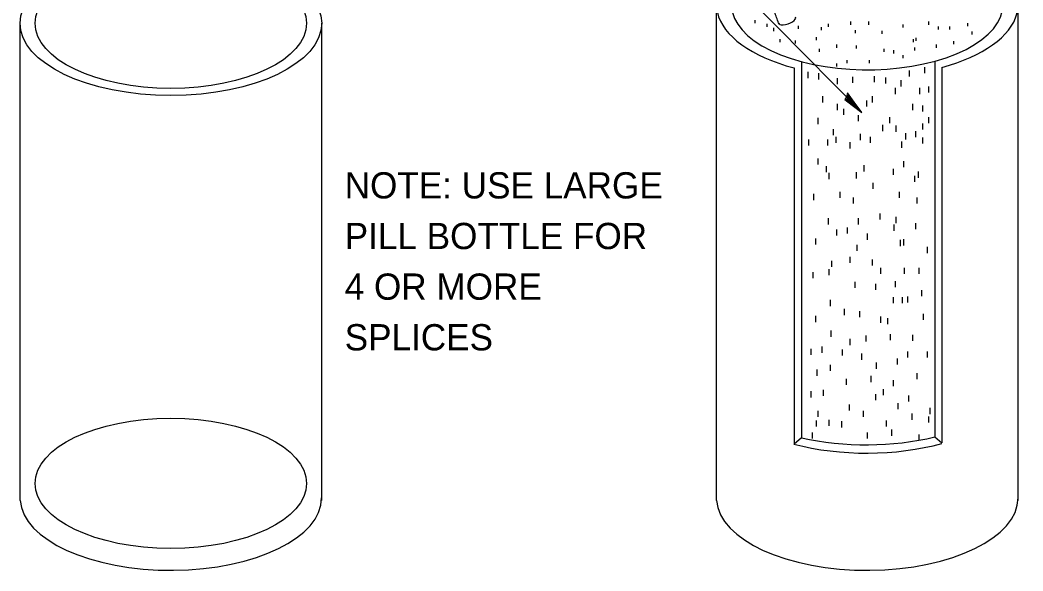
# Model space of a CAD drawing. Extents: x 1709823 to 1716999, y 1398858 to 1402388.
# Drawn here: x 1715486.9 to 1715567.1, y 1401673.3 to 1401717.3 of the extents above; entities that cross this region are included whole.
import ezdxf

# ---------------------------------------------------------------- set-up
doc = ezdxf.new("R2010")
doc.units = 0
for name, color, linetype in [('Design_EX_Roadway Notes', 7, 'Continuous'), ('Removal_Items', 7, 'Continuous'), ('Signals_EX_Above Ground', 7, 'Continuous')]:
    doc.layers.add(name, color=color, linetype=linetype)

msp = doc.modelspace()

# ---------------------------------------------------------------- linework, layer by layer
at = {"layer": 'Design_EX_Roadway Notes'}
msp.add_line((1715532.48, 1401732.067), (1715554.212, 1401709.952), dxfattribs=at)
msp.add_lwpolyline([(1715553.005, 1401711.218), (1715552.859, 1401710.993), (1715553.458, 1401710.545), (1715554.212, 1401709.952), (1715553.6, 1401710.774), (1715553.087, 1401711.518), (1715553.005, 1401711.218), (1715552.936, 1401711.041), (1715553.765, 1401710.41), (1715553.116, 1401711.352), (1715553.074, 1401711.079), (1715553.428, 1401710.761), (1715553.158, 1401711.134)], dxfattribs=at)
at = {"layer": 'Removal_Items'}
for p, q in [((1715545.67, 1401717.329), (1715545.67, 1401717.085)), ((1715546.618, 1401717.052), (1715546.618, 1401716.807)), ((1715551.523, 1401717.052), (1715551.523, 1401716.807)), ((1715553.305, 1401717.217), (1715553.305, 1401716.972)), ((1715554.755, 1401717.217), (1715554.755, 1401716.972)), ((1715559.548, 1401717.217), (1715559.548, 1401716.972)), ((1715562.672, 1401717.107), (1715562.672, 1401716.86)), ((1715547.173, 1401716.717), (1715547.173, 1401716.47)), ((1715549.123, 1401716.882), (1715549.123, 1401716.639)), ((1715550.965, 1401716.77), (1715550.965, 1401716.527)), ((1715553.695, 1401716.549), (1715553.695, 1401716.305)), ((1715555.813, 1401716.492), (1715555.813, 1401716.249)), ((1715557.485, 1401716.995), (1715557.485, 1401716.752)), ((1715560.328, 1401716.827), (1715560.328, 1401716.582)), ((1715561.22, 1401716.827), (1715561.22, 1401716.582)), ((1715563.005, 1401716.437), (1715563.005, 1401716.192)), ((1715547.675, 1401715.825), (1715547.675, 1401715.577)), ((1715548.902, 1401715.712), (1715548.902, 1401715.469)), ((1715550.575, 1401715.99), (1715550.575, 1401715.747)), ((1715558.325, 1401715.825), (1715558.325, 1401715.577)), ((1715558.547, 1401715.934), (1715558.547, 1401715.69)), ((1715561.558, 1401715.657), (1715561.558, 1401715.412)), ((1715550.8, 1401715.042), (1715550.8, 1401714.797)), ((1715552.19, 1401715.379), (1715552.19, 1401715.132)), ((1715553.755, 1401715.322), (1715553.755, 1401715.079)), ((1715555.982, 1401715.042), (1715555.982, 1401714.797)), ((1715556.762, 1401714.932), (1715556.762, 1401714.685)), ((1715558.435, 1401715.154), (1715558.435, 1401714.91)), ((1715560.163, 1401715.379), (1715560.163, 1401715.132)), ((1715552.19, 1401713.875), (1715552.19, 1401713.627)), ((1715553.027, 1401714.152), (1715553.027, 1401713.905)), ((1715554.812, 1401714.152), (1715554.812, 1401713.905)), ((1715557.485, 1401714.542), (1715557.485, 1401714.295)), ((1715549.915, 1401713.2), (1715549.915, 1401712.712)), ((1715550.75, 1401713.092), (1715550.75, 1401712.6)), ((1715557.995, 1401713.312), (1715557.995, 1401712.825)), ((1715559.222, 1401713.59), (1715559.222, 1401713.102)), ((1715552.255, 1401712.702), (1715552.255, 1401712.21)), ((1715553.48, 1401712.81), (1715553.48, 1401712.319)), ((1715555.21, 1401712.867), (1715555.21, 1401712.379)), ((1715556.102, 1401712.757), (1715556.102, 1401712.267)), ((1715557.328, 1401712.532), (1715557.328, 1401712.042)), ((1715556.882, 1401711.917), (1715556.882, 1401711.43)), ((1715558.832, 1401711.917), (1715558.832, 1401711.43)), ((1715559.56, 1401712.03), (1715559.56, 1401711.542)), ((1715551.085, 1401711.25), (1715551.085, 1401710.759)), ((1715552.255, 1401710.635), (1715552.255, 1401710.147)), ((1715554.598, 1401710.917), (1715554.598, 1401710.425)), ((1715555.04, 1401711.25), (1715555.04, 1401710.759)), ((1715558.277, 1401710.635), (1715558.277, 1401710.147)), ((1715552.757, 1401710.249), (1715552.757, 1401709.757)), ((1715559.057, 1401710.527), (1715559.057, 1401710.035)), ((1715550.695, 1401709.522), (1715550.695, 1401709.034)), ((1715553.927, 1401709.747), (1715553.927, 1401709.255)), ((1715556.435, 1401709.582), (1715556.435, 1401709.09)), ((1715559.057, 1401709.075), (1715559.057, 1401708.587)), ((1715559.56, 1401709.582), (1715559.56, 1401709.09)), ((1715551.92, 1401708.632), (1715551.92, 1401708.142)), ((1715554.095, 1401708.242), (1715554.095, 1401707.752)), ((1715555.88, 1401708.967), (1715555.88, 1401708.475)), ((1715556.938, 1401708.91), (1715556.938, 1401708.419)), ((1715557.718, 1401708.295), (1715557.718, 1401707.804)), ((1715558.498, 1401708.464), (1715558.498, 1401707.977)), ((1715549.967, 1401707.792), (1715549.967, 1401707.305)), ((1715551.475, 1401707.792), (1715551.475, 1401707.305)), ((1715552.145, 1401708.017), (1715552.145, 1401707.527)), ((1715553.26, 1401707.572), (1715553.26, 1401707.08)), ((1715554.875, 1401708.017), (1715554.875, 1401707.527)), ((1715557.38, 1401707.627), (1715557.38, 1401707.137)), ((1715559.057, 1401707.962), (1715559.057, 1401707.47)), ((1715550.695, 1401706.289), (1715550.695, 1401705.797)), ((1715557.55, 1401706.067), (1715557.55, 1401705.577)), ((1715551.362, 1401705.674), (1715551.362, 1401705.187)), ((1715551.587, 1401705.119), (1715551.587, 1401704.627)), ((1715553.762, 1401705.175), (1715553.762, 1401704.684)), ((1715554.373, 1401705.734), (1715554.373, 1401705.242)), ((1715556.713, 1401705.452), (1715556.713, 1401704.962)), ((1715558.723, 1401705.227), (1715558.723, 1401704.74)), ((1715555.097, 1401704.339), (1715555.097, 1401703.847)), ((1715558.442, 1401704.894), (1715558.442, 1401704.407)), ((1715550.36, 1401703.447), (1715550.36, 1401702.955)), ((1715552.475, 1401703.612), (1715552.475, 1401703.124)), ((1715557.215, 1401703.612), (1715557.215, 1401703.124)), ((1715553.537, 1401703.169), (1715553.537, 1401702.677)), ((1715558.61, 1401703.169), (1715558.61, 1401702.677)), ((1715555.655, 1401701.887), (1715555.655, 1401701.395)), ((1715551.53, 1401701.497), (1715551.53, 1401701.005)), ((1715553.927, 1401701.497), (1715553.927, 1401701.005)), ((1715556.938, 1401701.609), (1715556.938, 1401701.117)), ((1715558.498, 1401701.102), (1715558.498, 1401700.615)), ((1715552.198, 1401700.604), (1715552.198, 1401700.112)), ((1715553.038, 1401700.769), (1715553.038, 1401700.282)), ((1715554.65, 1401700.27), (1715554.65, 1401699.779)), ((1715556.77, 1401700.994), (1715556.77, 1401700.502)), ((1715550.525, 1401699.88), (1715550.525, 1401699.389)), ((1715557.272, 1401699.767), (1715557.272, 1401699.277)), ((1715557.55, 1401699.82), (1715557.55, 1401699.332)), ((1715553.815, 1401699.377), (1715553.815, 1401698.887)), ((1715559.447, 1401699.209), (1715559.447, 1401698.722)), ((1715551.808, 1401698.095), (1715551.808, 1401697.604)), ((1715553.26, 1401698.429), (1715553.26, 1401697.937)), ((1715555.04, 1401698.207), (1715555.04, 1401697.717)), ((1715550.305, 1401697.202), (1715550.305, 1401696.715)), ((1715551.587, 1401697.424), (1715551.587, 1401696.937)), ((1715555.712, 1401697.537), (1715555.712, 1401697.049)), ((1715557.605, 1401697.537), (1715557.605, 1401697.049)), ((1715558.775, 1401697.537), (1715558.775, 1401697.049)), ((1715553.65, 1401696.422), (1715553.65, 1401695.935)), ((1715555.322, 1401696.254), (1715555.322, 1401695.767)), ((1715556.882, 1401696.479), (1715556.882, 1401695.987)), ((1715559, 1401695.755), (1715559, 1401695.264)), ((1715551.695, 1401694.972), (1715551.695, 1401694.484)), ((1715556.713, 1401695.197), (1715556.713, 1401694.705)), ((1715557.44, 1401695.197), (1715557.44, 1401694.705)), ((1715557.883, 1401695.252), (1715557.883, 1401694.762)), ((1715552.81, 1401694.247), (1715552.81, 1401693.757)), ((1715554.04, 1401694.082), (1715554.04, 1401693.592)), ((1715559.11, 1401693.857), (1715559.11, 1401693.37)), ((1715550.525, 1401693.689), (1715550.525, 1401693.202)), ((1715555.712, 1401693.637), (1715555.712, 1401693.145)), ((1715556.267, 1401693.524), (1715556.267, 1401693.037)), ((1715551.755, 1401692.519), (1715551.755, 1401692.032)), ((1715556.492, 1401692.242), (1715556.492, 1401691.754)), ((1715553.26, 1401691.852), (1715553.26, 1401691.36)), ((1715554.538, 1401692.129), (1715554.538, 1401691.642)), ((1715558.277, 1401692.185), (1715558.277, 1401691.694)), ((1715550.135, 1401691.072), (1715550.135, 1401690.58)), ((1715551.028, 1401691.237), (1715551.028, 1401690.749)), ((1715552.645, 1401691.015), (1715552.645, 1401690.524)), ((1715554.205, 1401690.682), (1715554.205, 1401690.19)), ((1715557.883, 1401690.847), (1715557.883, 1401690.359)), ((1715559.447, 1401690.847), (1715559.447, 1401690.359)), ((1715551.695, 1401689.789), (1715551.695, 1401689.297)), ((1715555.375, 1401689.957), (1715555.375, 1401689.467)), ((1715557.047, 1401690.292), (1715557.047, 1401689.8)), ((1715550.638, 1401689.399), (1715550.638, 1401688.907)), ((1715558.61, 1401689.117), (1715558.61, 1401688.63)), ((1715552.978, 1401688.675), (1715552.978, 1401688.184)), ((1715554.932, 1401688.897), (1715554.932, 1401688.405)), ((1715556.713, 1401688.562), (1715556.713, 1401688.072)), ((1715550.135, 1401687.67), (1715550.135, 1401687.182)), ((1715551.14, 1401687.782), (1715551.14, 1401687.292)), ((1715555.322, 1401687.445), (1715555.322, 1401686.957)), ((1715555.933, 1401687.839), (1715555.933, 1401687.347)), ((1715553.203, 1401686.612), (1715553.203, 1401686.122)), ((1715557.103, 1401686.722), (1715557.103, 1401686.234)), ((1715557.94, 1401687.337), (1715557.94, 1401686.845)), ((1715550.695, 1401686.11), (1715550.695, 1401685.622)), ((1715554.317, 1401686.11), (1715554.317, 1401685.622)), ((1715558.22, 1401685.885), (1715558.22, 1401685.397)), ((1715559.668, 1401686.332), (1715559.668, 1401685.84)), ((1715550.582, 1401685.33), (1715550.582, 1401684.839)), ((1715551.587, 1401685.382), (1715551.587, 1401684.895)), ((1715552.588, 1401685.274), (1715552.588, 1401684.782)), ((1715556.158, 1401685.33), (1715556.158, 1401684.839)), ((1715559.56, 1401685.664), (1715559.56, 1401685.172)), ((1715550.248, 1401684.382), (1715550.248, 1401683.894)), ((1715554.65, 1401684.382), (1715554.65, 1401683.894)), ((1715556.605, 1401684.602), (1715556.605, 1401684.115)), ((1715558.775, 1401684.217), (1715558.775, 1401683.725))]:
    msp.add_line(p, q, dxfattribs=at)
at = {"layer": 'Signals_EX_Above Ground'}
for p, q in [((1715542.605, 1401678.947), (1715542.605, 1401718.582)), ((1715566.715, 1401678.947), (1715566.715, 1401718.582)), ((1715486.945, 1401678.947), (1715486.945, 1401717.097)), ((1715511.057, 1401678.947), (1715511.057, 1401717.097)), ((1715549.393, 1401714.017), (1715549.393, 1401683.95)), ((1715560.043, 1401714.037), (1715560.043, 1401684.032)), ((1715548.815, 1401713.519), (1715548.815, 1401683.429)), ((1715560.62, 1401713.549), (1715560.62, 1401683.537)), ((1715549.393, 1401683.95), (1715548.815, 1401683.429)), ((1715560.043, 1401684.032), (1715560.62, 1401683.537))]:
    msp.add_line(p, q, dxfattribs=at)
for centre, major_axis in [((1715499, 1401717.095), (12.055, 0)), ((1715498.995, 1401717.089), (10.85, 0)), ((1715498.995, 1401680.304), (10.85, 0))]:
    msp.add_ellipse(centre, major_axis=major_axis, ratio=0.48, dxfattribs=at)
for centre, major_axis, ratio, start_param, end_param in [((1715554.659, 1401718.58), (12.055, 0), 0.48, 2.293993, 4.206345), ((1715554.659, 1401718.58), (12.055, 0), 0.48, 5.229533, 7.082535), ((1715554.654, 1401718.574), (10.85, 0), 0.48, 2.414166, 6.937502), ((1715548.265, 1401717.296), (0.666, 0.243), 0.37227, 2.911498, 6.423475), ((1715554.598, 1401688.508), (12.055, 0), 0.48, 4.209882, 5.235341), ((1715554.598, 1401689.178), (12.055, 0), 0.48, 4.266526, 5.182187), ((1715498.994, 1401679.142), (12.055, 0), 0.48, 3.175082, 6.283185), ((1715554.652, 1401679.142), (12.055, 0), 0.48, 3.175082, 6.283185)]:
    msp.add_ellipse(centre, major_axis=major_axis, ratio=ratio, start_param=start_param, end_param=end_param, dxfattribs=at)
msp.add_spline([(1715547.608, 1401716.995), (1715547.285, 1401717.884), (1715547.18, 1401718.177), (1715546.715, 1401719.137), (1715546.442, 1401720.602), (1715546.468, 1401721.322), (1715546.54, 1401721.952), (1715546.562, 1401722.612), (1715546.753, 1401723.187), (1715546.753, 1401723.265)], degree=3, dxfattribs=at)

# ---------------------------------------------------------------- texts
at = {"layer": 'Design_EX_Roadway Notes'}
for s, p in [('NOTE: USE LARGE', (1715512.89, 1401703.082)), ('PILL BOTTLE FOR', (1715512.89, 1401699.033)), ('4 OR MORE', (1715512.89, 1401694.985)), ('SPLICES', (1715512.89, 1401690.936))]:
    msp.add_text(s, height=2.0985, dxfattribs=at).set_placement(p)

doc.saveas('drawing.dxf')
